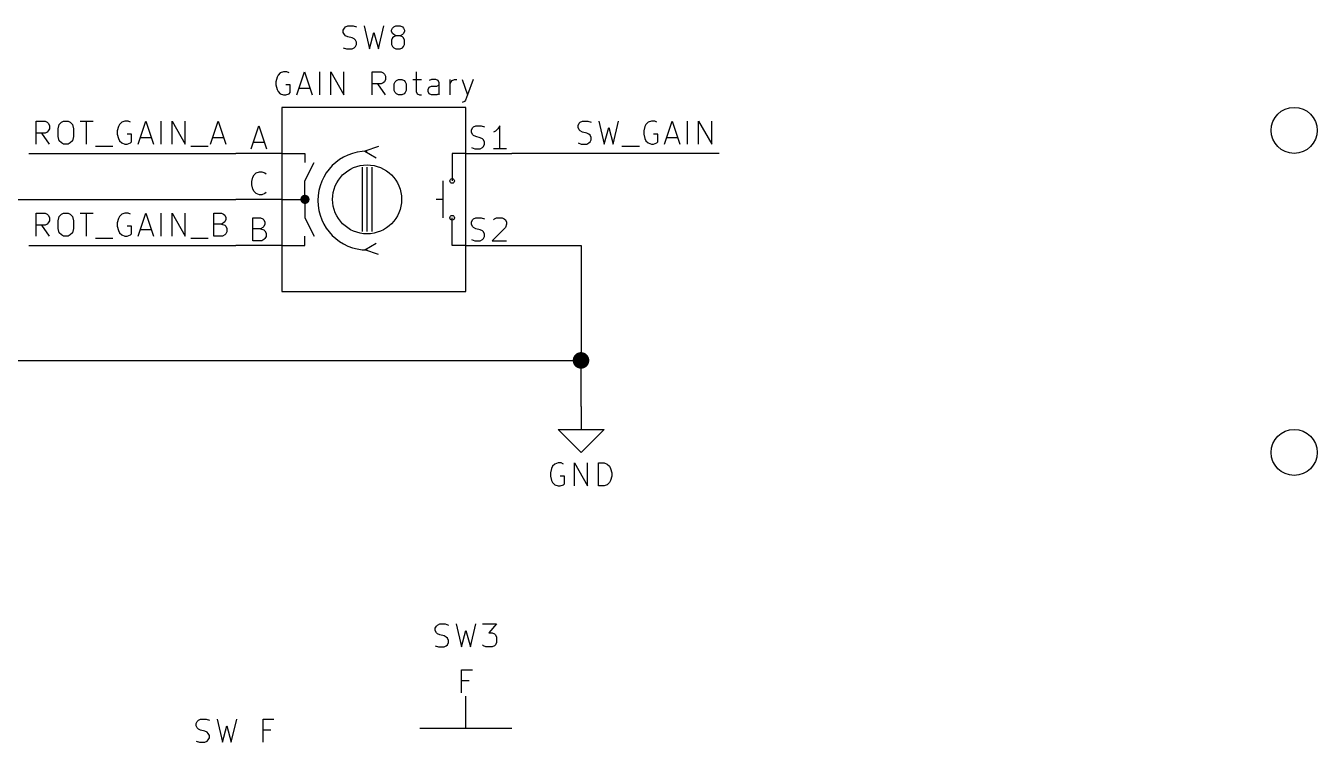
# Model space of a CAD drawing. Extents: x 0.4 to 11.3, y -7.9 to -0.4.
# Drawn here: x 5.243 to 8.05, y -6.13 to -4.573 of the extents above; entities that cross this region are included whole.
import ezdxf

# ---------------------------------------------------------------- set-up
doc = ezdxf.new("R2010")
doc.units = 0
doc.header["$MEASUREMENT"] = 0
for name, color, linetype in [('CYAN2', 4, 'CONTINUOUS'), ('GRAY1', 251, 'CONTINUOUS'), ('GREEN3', 91, 'CONTINUOUS'), ('LYELLOW', 51, 'CONTINUOUS'), ('RED2', 1, 'CONTINUOUS'), ('RED3', 11, 'CONTINUOUS')]:
    doc.layers.add(name, color=color, linetype=linetype)

msp = doc.modelspace()

# ---------------------------------------------------------------- linework, layer by layer
at = {"layer": 'CYAN2', "linetype": 'CONTINUOUS'}
for p, q in [((5.93809, -4.57519), (5.94286, -4.5728)), ((5.94286, -4.5728), (5.95476, -4.5728)), ((5.95476, -4.5728), (5.96191, -4.57519)), ((5.97857, -4.5728), (5.99048, -4.6228)), ((6.00952, -4.6228), (6.02143, -4.5728)), ((6.04285, -4.57519), (6.04762, -4.5728)), ((6.04762, -4.5728), (6.05714, -4.5728)), ((6.05714, -4.5728), (6.0619, -4.57519)), ((5.93333, -4.58233), (5.93571, -4.57757)), ((5.93333, -4.58709), (5.93333, -4.58233)), ((5.93571, -4.59185), (5.93333, -4.58709)), ((5.93571, -4.57757), (5.93809, -4.57519)), ((5.93809, -4.59423), (5.93571, -4.59185)), ((5.94286, -4.59661), (5.93809, -4.59423)), ((5.95238, -4.599), (5.94286, -4.59661)), ((5.95714, -4.60137), (5.95238, -4.599)), ((5.95952, -4.60376), (5.95714, -4.60137)), ((5.99048, -4.6228), (6, -4.58709)), ((6, -4.58709), (6.00952, -4.6228)), ((6.03809, -4.58233), (6.04047, -4.57757)), ((6.03809, -4.58471), (6.03809, -4.58233)), ((6.04047, -4.58947), (6.03809, -4.58471)), ((6.04047, -4.599), (6.03809, -4.60376)), ((6.04047, -4.57757), (6.04285, -4.57519)), ((6.04285, -4.59185), (6.04047, -4.58947)), ((6.04285, -4.59661), (6.04047, -4.599)), ((6.04762, -4.59423), (6.04285, -4.59185)), ((6.04762, -4.59423), (6.04285, -4.59661)), ((6.05714, -4.59423), (6.04762, -4.59423)), ((6.0619, -4.59185), (6.05714, -4.59423)), ((6.0619, -4.59661), (6.05714, -4.59423)), ((6.0619, -4.57519), (6.06428, -4.57757)), ((6.06428, -4.58947), (6.0619, -4.59185)), ((6.06428, -4.599), (6.0619, -4.59661)), ((6.06428, -4.57757), (6.06667, -4.58233)), ((6.06667, -4.58471), (6.06428, -4.58947)), ((6.06667, -4.60376), (6.06428, -4.599)), ((6.06667, -4.58233), (6.06667, -4.58471)), ((5.93333, -4.62043), (5.94048, -4.6228)), ((5.94048, -4.6228), (5.95238, -4.6228)), ((5.95238, -4.6228), (5.95714, -4.62043)), ((5.95714, -4.62043), (5.95952, -4.61804)), ((5.96191, -4.60852), (5.95952, -4.60376)), ((5.95952, -4.61804), (5.96191, -4.61328)), ((5.96191, -4.61328), (5.96191, -4.60852)), ((6.03809, -4.60376), (6.03809, -4.61328)), ((6.03809, -4.61328), (6.04047, -4.61804)), ((6.04047, -4.61804), (6.04285, -4.62043)), ((6.04285, -4.62043), (6.04762, -4.6228)), ((6.04762, -4.6228), (6.05714, -4.6228)), ((6.05714, -4.6228), (6.0619, -4.62043)), ((6.0619, -4.62043), (6.06428, -4.61804)), ((6.06428, -4.61804), (6.06667, -4.61328)), ((6.06667, -4.61328), (6.06667, -4.60376)), ((5.78928, -4.68471), (5.78691, -4.69423)), ((5.79167, -4.67995), (5.78928, -4.68471)), ((5.79643, -4.67519), (5.79167, -4.67995)), ((5.80357, -4.6728), (5.79643, -4.67519)), ((5.81071, -4.6728), (5.80357, -4.6728)), ((5.81548, -4.67519), (5.81071, -4.6728)), ((5.83214, -4.7228), (5.84881, -4.6728)), ((5.84881, -4.6728), (5.86548, -4.7228)), ((5.88214, -4.7228), (5.88214, -4.6728)), ((5.90595, -4.7228), (5.90595, -4.6728)), ((5.90595, -4.6728), (5.93452, -4.7228)), ((5.93452, -4.7228), (5.93452, -4.6728)), ((5.99643, -4.7228), (5.99643, -4.6728)), ((5.99643, -4.6728), (6.01548, -4.6728)), ((6.01548, -4.6728), (6.02024, -4.67519)), ((6.02024, -4.67519), (6.02262, -4.67757)), ((6.02262, -4.67757), (6.025, -4.68233)), ((6.025, -4.68233), (6.025, -4.68947)), ((6.09167, -4.6728), (6.09167, -4.71566)), ((5.78691, -4.69423), (5.78691, -4.70137)), ((5.78691, -4.70137), (5.78928, -4.7109)), ((5.78928, -4.7109), (5.79167, -4.71566)), ((5.81785, -4.70137), (5.80833, -4.70137)), ((5.81785, -4.71804), (5.81785, -4.70137)), ((5.83691, -4.70852), (5.86071, -4.70852)), ((6.01548, -4.699), (5.99643, -4.699)), ((6.025, -4.7228), (6.00833, -4.699)), ((6.02024, -4.69661), (6.01548, -4.699)), ((6.02262, -4.69423), (6.02024, -4.69661)), ((6.025, -4.68947), (6.02262, -4.69423)), ((6.04405, -4.699), (6.04643, -4.69423)), ((6.04405, -4.71328), (6.04405, -4.699)), ((6.04643, -4.71804), (6.04405, -4.71328)), ((6.04643, -4.69423), (6.04881, -4.69185)), ((6.04881, -4.69185), (6.05357, -4.68947)), ((6.05357, -4.68947), (6.06072, -4.68947)), ((6.06072, -4.68947), (6.06548, -4.69185)), ((6.06548, -4.69185), (6.06786, -4.69423)), ((6.06786, -4.69423), (6.07024, -4.699)), ((6.07024, -4.71328), (6.06786, -4.71804)), ((6.07024, -4.699), (6.07024, -4.71328)), ((6.08452, -4.68947), (6.10357, -4.68947)), ((6.11786, -4.7109), (6.12024, -4.70614)), ((6.11786, -4.71566), (6.11786, -4.7109)), ((6.125, -4.68947), (6.12024, -4.69185)), ((6.12024, -4.70614), (6.125, -4.70376)), ((6.13452, -4.68947), (6.125, -4.68947)), ((6.125, -4.70376), (6.13691, -4.70376)), ((6.13928, -4.69185), (6.13452, -4.68947)), ((6.13691, -4.70376), (6.14167, -4.70137)), ((6.14167, -4.69661), (6.13928, -4.69185)), ((6.14167, -4.7228), (6.14167, -4.69661)), ((6.16547, -4.7228), (6.16547, -4.68947)), ((6.16547, -4.699), (6.16785, -4.69423)), ((6.16785, -4.69423), (6.17024, -4.69185)), ((6.17024, -4.69185), (6.175, -4.68947)), ((6.175, -4.68947), (6.17976, -4.68947)), ((6.19167, -4.68947), (6.20357, -4.7228)), ((6.21547, -4.68947), (6.20357, -4.7228)), ((5.79167, -4.71566), (5.79643, -4.72043)), ((5.79643, -4.72043), (5.80357, -4.7228)), ((5.80357, -4.7228), (5.80833, -4.7228)), ((5.80833, -4.7228), (5.81548, -4.72043)), ((5.81548, -4.72043), (5.81785, -4.71804)), ((6.04881, -4.72043), (6.04643, -4.71804)), ((6.05357, -4.7228), (6.04881, -4.72043)), ((6.06072, -4.7228), (6.05357, -4.7228)), ((6.06548, -4.72043), (6.06072, -4.7228)), ((6.06786, -4.71804), (6.06548, -4.72043)), ((6.09167, -4.71566), (6.09405, -4.72043)), ((6.09405, -4.72043), (6.09881, -4.7228)), ((6.09881, -4.7228), (6.10357, -4.7228)), ((6.12024, -4.72043), (6.11786, -4.71566)), ((6.125, -4.7228), (6.12024, -4.72043)), ((6.13691, -4.7228), (6.125, -4.7228)), ((6.14167, -4.72043), (6.13691, -4.7228)), ((6.19643, -4.73709), (6.19167, -4.73947)), ((6.19881, -4.73471), (6.19643, -4.73709)), ((6.20357, -4.7228), (6.19881, -4.73471)), ((6.39286, -5.52519), (6.38809, -5.52995)), ((6.4, -5.5228), (6.39286, -5.52519)), ((6.40714, -5.5228), (6.4, -5.5228)), ((6.41191, -5.52519), (6.40714, -5.5228)), ((6.43571, -5.5728), (6.43571, -5.5228)), ((6.43571, -5.5228), (6.46428, -5.5728)), ((6.46428, -5.5728), (6.46428, -5.5228)), ((6.48809, -5.5728), (6.48809, -5.5228)), ((6.48809, -5.5228), (6.5, -5.5228)), ((6.5, -5.5228), (6.50714, -5.52519)), ((6.50714, -5.52519), (6.51191, -5.52995)), ((6.38571, -5.53471), (6.38333, -5.54423)), ((6.38333, -5.54423), (6.38333, -5.55137)), ((6.38333, -5.55137), (6.38571, -5.5609)), ((6.38809, -5.52995), (6.38571, -5.53471)), ((6.41428, -5.55137), (6.40476, -5.55137)), ((6.41428, -5.56804), (6.41428, -5.55137)), ((6.51191, -5.52995), (6.51429, -5.53471)), ((6.51429, -5.53471), (6.51667, -5.54423)), ((6.51667, -5.55137), (6.51429, -5.5609)), ((6.51667, -5.54423), (6.51667, -5.55137)), ((6.38571, -5.5609), (6.38809, -5.56566)), ((6.38809, -5.56566), (6.39286, -5.57043)), ((6.39286, -5.57043), (6.4, -5.5728)), ((6.4, -5.5728), (6.40476, -5.5728)), ((6.40476, -5.5728), (6.41191, -5.57043)), ((6.41191, -5.57043), (6.41428, -5.56804)), ((6.5, -5.5728), (6.48809, -5.5728)), ((6.50714, -5.57043), (6.5, -5.5728)), ((6.51191, -5.56566), (6.50714, -5.57043)), ((6.51429, -5.5609), (6.51191, -5.56566)), ((6.13333, -5.88233), (6.13571, -5.87757)), ((6.13333, -5.88709), (6.13333, -5.88233)), ((6.13571, -5.89185), (6.13333, -5.88709)), ((6.13571, -5.87757), (6.13809, -5.87519)), ((6.13809, -5.89423), (6.13571, -5.89185)), ((6.13809, -5.87519), (6.14286, -5.8728)), ((6.14286, -5.8728), (6.15476, -5.8728)), ((6.15476, -5.8728), (6.16191, -5.87519)), ((6.17857, -5.8728), (6.19048, -5.9228)), ((6.19048, -5.9228), (6.2, -5.88709)), ((6.2, -5.88709), (6.20952, -5.9228)), ((6.20952, -5.9228), (6.22143, -5.8728)), ((6.23571, -5.8728), (6.26667, -5.8728)), ((6.26667, -5.8728), (6.25, -5.89185)), ((6.25, -5.89185), (6.25714, -5.89185)), ((6.25714, -5.89185), (6.2619, -5.89423)), ((6.13333, -5.92043), (6.14048, -5.9228)), ((6.14286, -5.89661), (6.13809, -5.89423)), ((6.15238, -5.899), (6.14286, -5.89661)), ((6.15714, -5.90137), (6.15238, -5.899)), ((6.15238, -5.9228), (6.15714, -5.92043)), ((6.15952, -5.90376), (6.15714, -5.90137)), ((6.15714, -5.92043), (6.15952, -5.91804)), ((6.16191, -5.90852), (6.15952, -5.90376)), ((6.15952, -5.91804), (6.16191, -5.91328)), ((6.16191, -5.91328), (6.16191, -5.90852)), ((6.23809, -5.92043), (6.23571, -5.91804)), ((6.24285, -5.9228), (6.23809, -5.92043)), ((6.2619, -5.92043), (6.25714, -5.9228)), ((6.2619, -5.89423), (6.26428, -5.89661)), ((6.26428, -5.91804), (6.2619, -5.92043)), ((6.26428, -5.89661), (6.26667, -5.90137)), ((6.26667, -5.91328), (6.26428, -5.91804)), ((6.26667, -5.90137), (6.26667, -5.91328)), ((6.14048, -5.9228), (6.15238, -5.9228)), ((6.25714, -5.9228), (6.24285, -5.9228)), ((6.19047, -6.0228), (6.19047, -5.9728)), ((6.19047, -5.9728), (6.21428, -5.9728)), ((6.20714, -5.99661), (6.19047, -5.99661))]:
    msp.add_line(p, q, dxfattribs=at)
at = {"layer": 'GRAY1', "linetype": 'CONTINUOUS'}
for p, q in [((5.26601, -4.8298), (5.26601, -4.7798)), ((5.26601, -4.7798), (5.28506, -4.7798)), ((5.28506, -4.7798), (5.28982, -4.78218)), ((5.28982, -4.78218), (5.2922, -4.78456)), ((5.2922, -4.78456), (5.29458, -4.78932)), ((5.29458, -4.79647), (5.2922, -4.80123)), ((5.29458, -4.78932), (5.29458, -4.79647)), ((5.31363, -4.79647), (5.31601, -4.78694)), ((5.31363, -4.81313), (5.31363, -4.79647)), ((5.31601, -4.78694), (5.32078, -4.78218)), ((5.32078, -4.78218), (5.32554, -4.7798)), ((5.32554, -4.7798), (5.33506, -4.7798)), ((5.33506, -4.7798), (5.33982, -4.78218)), ((5.33982, -4.78218), (5.34458, -4.78694)), ((5.34458, -4.78694), (5.34696, -4.79647)), ((5.34696, -4.79647), (5.34696, -4.81313)), ((5.36125, -4.7798), (5.38982, -4.7798)), ((5.37554, -4.8298), (5.37554, -4.7798)), ((5.44458, -4.7917), (5.4422, -4.80123)), ((5.44696, -4.78694), (5.44458, -4.7917)), ((5.45173, -4.78218), (5.44696, -4.78694)), ((5.45887, -4.7798), (5.45173, -4.78218)), ((5.46601, -4.7798), (5.45887, -4.7798)), ((5.47078, -4.78218), (5.46601, -4.7798)), ((5.48744, -4.8298), (5.50411, -4.7798)), ((5.50411, -4.7798), (5.52078, -4.8298)), ((5.53744, -4.8298), (5.53744, -4.7798)), ((5.56125, -4.8298), (5.56125, -4.7798)), ((5.56125, -4.7798), (5.58982, -4.8298)), ((5.58982, -4.8298), (5.58982, -4.7798)), ((5.64459, -4.8298), (5.66125, -4.7798)), ((5.66125, -4.7798), (5.67792, -4.8298)), ((6.44351, -4.78932), (6.44589, -4.78456)), ((6.44351, -4.79409), (6.44351, -4.78932)), ((6.44589, -4.79885), (6.44351, -4.79409)), ((6.44589, -4.78456), (6.44827, -4.78218)), ((6.44827, -4.80123), (6.44589, -4.79885)), ((6.44827, -4.78218), (6.45303, -4.7798)), ((6.45303, -4.7798), (6.46493, -4.7798)), ((6.46493, -4.7798), (6.47208, -4.78218)), ((6.48874, -4.7798), (6.50065, -4.8298)), ((6.50065, -4.8298), (6.51017, -4.79409)), ((6.51017, -4.79409), (6.5197, -4.8298)), ((6.5197, -4.8298), (6.5316, -4.7798)), ((6.58874, -4.7917), (6.58636, -4.80123)), ((6.59112, -4.78694), (6.58874, -4.7917)), ((6.59589, -4.78218), (6.59112, -4.78694)), ((6.60303, -4.7798), (6.59589, -4.78218)), ((6.61017, -4.7798), (6.60303, -4.7798)), ((6.61493, -4.78218), (6.61017, -4.7798)), ((6.6316, -4.8298), (6.64826, -4.7798)), ((6.64826, -4.7798), (6.66493, -4.8298)), ((6.6816, -4.8298), (6.6816, -4.7798)), ((6.70541, -4.8298), (6.70541, -4.7798)), ((6.70541, -4.7798), (6.73398, -4.8298)), ((6.73398, -4.8298), (6.73398, -4.7798)), ((5.28506, -4.80599), (5.26601, -4.80599)), ((5.29458, -4.8298), (5.27792, -4.80599)), ((5.28982, -4.80361), (5.28506, -4.80599)), ((5.2922, -4.80123), (5.28982, -4.80361)), ((5.31601, -4.82266), (5.31363, -4.81313)), ((5.32078, -4.82742), (5.31601, -4.82266)), ((5.32554, -4.8298), (5.32078, -4.82742)), ((5.33982, -4.82742), (5.33506, -4.8298)), ((5.34458, -4.82266), (5.33982, -4.82742)), ((5.34696, -4.81313), (5.34458, -4.82266)), ((5.4422, -4.80123), (5.4422, -4.80837)), ((5.4422, -4.80837), (5.44458, -4.81789)), ((5.44458, -4.81789), (5.44696, -4.82266)), ((5.44696, -4.82266), (5.45173, -4.82742)), ((5.45173, -4.82742), (5.45887, -4.8298)), ((5.47315, -4.80837), (5.46363, -4.80837)), ((5.46363, -4.8298), (5.47078, -4.82742)), ((5.47078, -4.82742), (5.47315, -4.82504)), ((5.47315, -4.82504), (5.47315, -4.80837)), ((5.4922, -4.81552), (5.51601, -4.81552)), ((5.64935, -4.81552), (5.67316, -4.81552)), ((6.44351, -4.82742), (6.45065, -4.8298)), ((6.45303, -4.80361), (6.44827, -4.80123)), ((6.46256, -4.80599), (6.45303, -4.80361)), ((6.46731, -4.80837), (6.46256, -4.80599)), ((6.46256, -4.8298), (6.46731, -4.82742)), ((6.4697, -4.81075), (6.46731, -4.80837)), ((6.46731, -4.82742), (6.4697, -4.82504)), ((6.47208, -4.81552), (6.4697, -4.81075)), ((6.4697, -4.82504), (6.47208, -4.82028)), ((6.47208, -4.82028), (6.47208, -4.81552)), ((6.58636, -4.80123), (6.58636, -4.80837)), ((6.58636, -4.80837), (6.58874, -4.81789)), ((6.58874, -4.81789), (6.59112, -4.82266)), ((6.59112, -4.82266), (6.59589, -4.82742)), ((6.59589, -4.82742), (6.60303, -4.8298)), ((6.61731, -4.80837), (6.60779, -4.80837)), ((6.60779, -4.8298), (6.61493, -4.82742)), ((6.61493, -4.82742), (6.61731, -4.82504)), ((6.61731, -4.82504), (6.61731, -4.80837)), ((6.63636, -4.81552), (6.66017, -4.81552)), ((5.33506, -4.8298), (5.32554, -4.8298)), ((5.39459, -4.83456), (5.43268, -4.83456)), ((5.45887, -4.8298), (5.46363, -4.8298)), ((5.60173, -4.83456), (5.63983, -4.83456)), ((6.45065, -4.8298), (6.46256, -4.8298)), ((6.53874, -4.83456), (6.57684, -4.83456)), ((6.60303, -4.8298), (6.60779, -4.8298)), ((5.26601, -5.0298), (5.26601, -4.9798)), ((5.26601, -4.9798), (5.28506, -4.9798)), ((5.28506, -4.9798), (5.28982, -4.98218)), ((5.28982, -4.98218), (5.2922, -4.98456)), ((5.2922, -4.98456), (5.29458, -4.98932)), ((5.29458, -4.98932), (5.29458, -4.99647)), ((5.31363, -4.99647), (5.31601, -4.98694)), ((5.31601, -4.98694), (5.32078, -4.98218)), ((5.32078, -4.98218), (5.32554, -4.9798)), ((5.32554, -4.9798), (5.33506, -4.9798)), ((5.33506, -4.9798), (5.33982, -4.98218)), ((5.33982, -4.98218), (5.34458, -4.98694)), ((5.34458, -4.98694), (5.34696, -4.99647)), ((5.36125, -4.9798), (5.38982, -4.9798)), ((5.37554, -5.0298), (5.37554, -4.9798)), ((5.44458, -4.9917), (5.4422, -5.00123)), ((5.44696, -4.98694), (5.44458, -4.9917)), ((5.45173, -4.98218), (5.44696, -4.98694)), ((5.45887, -4.9798), (5.45173, -4.98218)), ((5.46601, -4.9798), (5.45887, -4.9798)), ((5.47078, -4.98218), (5.46601, -4.9798)), ((5.48744, -5.0298), (5.50411, -4.9798)), ((5.50411, -4.9798), (5.52078, -5.0298)), ((5.53744, -5.0298), (5.53744, -4.9798)), ((5.56125, -5.0298), (5.56125, -4.9798)), ((5.56125, -4.9798), (5.58982, -5.0298)), ((5.58982, -5.0298), (5.58982, -4.9798)), ((5.65173, -5.0298), (5.65173, -4.9798)), ((5.65173, -4.9798), (5.6684, -4.9798)), ((5.6684, -4.9798), (5.67316, -4.98218)), ((5.67316, -4.98218), (5.67554, -4.98456)), ((5.67554, -4.98456), (5.67792, -4.98932)), ((5.67792, -4.99409), (5.67554, -4.99885)), ((5.67792, -4.98932), (5.67792, -4.99409)), ((5.28506, -5.00599), (5.26601, -5.00599)), ((5.29458, -5.0298), (5.27792, -5.00599)), ((5.28982, -5.00361), (5.28506, -5.00599)), ((5.2922, -5.00123), (5.28982, -5.00361)), ((5.29458, -4.99647), (5.2922, -5.00123)), ((5.31363, -5.01313), (5.31363, -4.99647)), ((5.31601, -5.02266), (5.31363, -5.01313)), ((5.32078, -5.02742), (5.31601, -5.02266)), ((5.34458, -5.02266), (5.33982, -5.02742)), ((5.34696, -5.01313), (5.34458, -5.02266)), ((5.34696, -4.99647), (5.34696, -5.01313)), ((5.4422, -5.00123), (5.4422, -5.00837)), ((5.4422, -5.00837), (5.44458, -5.01789)), ((5.44458, -5.01789), (5.44696, -5.02266)), ((5.44696, -5.02266), (5.45173, -5.02742)), ((5.47315, -5.00837), (5.46363, -5.00837)), ((5.47315, -5.02504), (5.47315, -5.00837)), ((5.4922, -5.01552), (5.51601, -5.01552)), ((5.6684, -5.00361), (5.65173, -5.00361)), ((5.67316, -5.00123), (5.6684, -5.00361)), ((5.6684, -5.00361), (5.67554, -5.00599)), ((5.67554, -4.99885), (5.67316, -5.00123)), ((5.67554, -5.00599), (5.67792, -5.00837)), ((5.67792, -5.00837), (5.6803, -5.01313)), ((5.6803, -5.02028), (5.67792, -5.02504)), ((5.6803, -5.01313), (5.6803, -5.02028)), ((5.32554, -5.0298), (5.32078, -5.02742)), ((5.33506, -5.0298), (5.32554, -5.0298)), ((5.33982, -5.02742), (5.33506, -5.0298)), ((5.39459, -5.03456), (5.43268, -5.03456)), ((5.45173, -5.02742), (5.45887, -5.0298)), ((5.45887, -5.0298), (5.46363, -5.0298)), ((5.46363, -5.0298), (5.47078, -5.02742)), ((5.47078, -5.02742), (5.47315, -5.02504)), ((5.60173, -5.03456), (5.63983, -5.03456)), ((5.67078, -5.0298), (5.65173, -5.0298)), ((5.67554, -5.02742), (5.67078, -5.0298)), ((5.67792, -5.02504), (5.67554, -5.02742)), ((5.61363, -6.08932), (5.61601, -6.08456)), ((5.61363, -6.09409), (5.61363, -6.08932)), ((5.61601, -6.08456), (5.61839, -6.08218)), ((5.61839, -6.08218), (5.62316, -6.0798)), ((5.62316, -6.0798), (5.63506, -6.0798)), ((5.63506, -6.0798), (5.6422, -6.08218)), ((5.65887, -6.0798), (5.67078, -6.1298)), ((5.68982, -6.1298), (5.70173, -6.0798)), ((5.75887, -6.1298), (5.75887, -6.0798)), ((5.75887, -6.0798), (5.78268, -6.0798)), ((5.61601, -6.09885), (5.61363, -6.09409)), ((5.61839, -6.10123), (5.61601, -6.09885)), ((5.62316, -6.10361), (5.61839, -6.10123)), ((5.63268, -6.10599), (5.62316, -6.10361)), ((5.63744, -6.10837), (5.63268, -6.10599)), ((5.63982, -6.11075), (5.63744, -6.10837)), ((5.6422, -6.11552), (5.63982, -6.11075)), ((5.6422, -6.12028), (5.6422, -6.11552)), ((5.67078, -6.1298), (5.6803, -6.09409)), ((5.6803, -6.09409), (5.68982, -6.1298)), ((5.77554, -6.10361), (5.75887, -6.10361)), ((5.61363, -6.12742), (5.62078, -6.1298)), ((5.62078, -6.1298), (5.63268, -6.1298)), ((5.63268, -6.1298), (5.63744, -6.12742)), ((5.63744, -6.12742), (5.63982, -6.12504)), ((5.63982, -6.12504), (5.6422, -6.12028))]:
    msp.add_line(p, q, dxfattribs=at)
at = {"layer": 'GREEN3', "linetype": 'CONTINUOUS'}
for p, q in [((5.25, -4.85), (5.7, -4.85)), ((6.75, -4.85), (6.3, -4.85)), ((5.15, -4.95), (5.7, -4.95)), ((5.25, -5.05), (5.7, -5.05)), ((6.3, -5.05), (6.45, -5.05)), ((6.45, -5.05), (6.45, -5.3)), ((5.2, -5.3), (6.45, -5.3)), ((6.45, -5.4), (6.45, -5.3))]:
    msp.add_line(p, q, dxfattribs=at)
at = {"layer": 'GREEN3', "const_width": 0.018}
msp.add_lwpolyline([(6.441, -5.3, 1), (6.459, -5.3, 1)], format="xyb", close=True, dxfattribs=at)
at = {"layer": 'LYELLOW', "linetype": 'CONTINUOUS'}
for p, q in [((5.8, -4.75), (5.8, -5.15)), ((6.2, -4.75), (5.8, -4.75)), ((6.2, -5.15), (6.2, -4.75)), ((5.8, -5.15), (6.2, -5.15))]:
    msp.add_line(p, q, dxfattribs=at)
at = {"layer": 'RED2', "linetype": 'CONTINUOUS'}
for p, q in [((5.8, -4.75), (5.8, -5.15)), ((6.2, -4.75), (5.8, -4.75)), ((6.2, -5.15), (6.2, -4.75)), ((5.8, -4.85), (5.7, -4.85)), ((5.8, -4.85), (5.85, -4.85)), ((5.85, -4.85), (5.85, -4.87)), ((6.01, -4.835), (5.98, -4.845)), ((5.98, -4.845), (6.005, -4.86)), ((6.2, -4.85), (6.17, -4.85)), ((6.17, -4.85), (6.17, -4.91)), ((6.2, -4.85), (6.3, -4.85)), ((5.85, -4.91), (5.87, -4.87)), ((5.975, -5.02), (5.975, -4.88)), ((5.985, -5.02), (5.985, -4.88)), ((5.995, -4.88), (5.995, -5.02)), ((5.85, -4.95), (5.85, -4.91)), ((6.15, -4.91), (6.15, -4.99)), ((5.8, -4.95), (5.7, -4.95)), ((5.8, -4.95), (5.85, -4.95)), ((5.83, -4.95), (5.85, -4.95)), ((5.85, -4.95), (5.85, -4.99)), ((6.15, -4.95), (6.135, -4.95)), ((5.85, -4.99), (5.87, -5.03)), ((6.17, -5.05), (6.17, -4.99)), ((5.8, -5.05), (5.7, -5.05)), ((5.8, -5.05), (5.85, -5.05)), ((5.85, -5.05), (5.85, -5.03)), ((5.98, -5.06), (6.005, -5.045)), ((6.2, -5.05), (6.17, -5.05)), ((6.2, -5.05), (6.3, -5.05)), ((6.01, -5.07), (5.98, -5.06)), ((5.8, -5.15), (6.2, -5.15)), ((6.45, -5.4), (6.45, -5.45)), ((6.45, -5.5), (6.4, -5.45)), ((6.4, -5.45), (6.45, -5.45)), ((6.45, -5.45), (6.5, -5.45)), ((6.5, -5.45), (6.45, -5.5)), ((6.2, -6.1), (6.2, -6.03)), ((6.3, -6.1), (6.1, -6.1))]:
    msp.add_line(p, q, dxfattribs=at)
at = {"layer": 'RED2', "const_width": 0.01}
msp.add_lwpolyline([(5.845, -4.95, 1), (5.855, -4.95, 1)], format="xyb", close=True, dxfattribs=at)
at = {"layer": 'RED2'}
for centre, radius in [((8, -4.8), 0.05), ((5.985, -4.95), 0.075), ((6.17, -4.91), 0.005), ((6.17, -4.99), 0.005), ((8, -5.5), 0.05)]:
    msp.add_circle(centre, radius, dxfattribs=at)
msp.add_arc((5.9855, -4.9525), 0.1075, -269.734, -90.2665, dxfattribs=at)
at = {"layer": 'RED3', "linetype": 'CONTINUOUS'}
for p, q in [((5.73333, -4.83988), (5.75, -4.78988)), ((5.75, -4.78988), (5.76667, -4.83988)), ((6.21191, -4.7994), (6.21428, -4.79464)), ((6.21428, -4.79464), (6.21667, -4.79226)), ((6.21667, -4.79226), (6.22143, -4.78988)), ((6.22143, -4.78988), (6.23333, -4.78988)), ((6.23333, -4.78988), (6.24048, -4.79226)), ((6.26905, -4.79702), (6.26428, -4.80178)), ((6.27381, -4.78988), (6.26905, -4.79702)), ((6.27381, -4.83988), (6.27381, -4.78988)), ((5.73809, -4.82559), (5.7619, -4.82559)), ((6.21191, -4.80417), (6.21191, -4.7994)), ((6.21428, -4.80893), (6.21191, -4.80417)), ((6.21667, -4.81131), (6.21428, -4.80893)), ((6.22143, -4.81369), (6.21667, -4.81131)), ((6.23095, -4.81607), (6.22143, -4.81369)), ((6.23571, -4.81845), (6.23095, -4.81607)), ((6.23809, -4.82083), (6.23571, -4.81845)), ((6.24048, -4.82559), (6.23809, -4.82083)), ((6.24048, -4.83035), (6.24048, -4.82559)), ((6.26428, -4.80178), (6.25952, -4.80417)), ((6.21191, -4.8375), (6.21905, -4.83988)), ((6.21905, -4.83988), (6.23095, -4.83988)), ((6.23095, -4.83988), (6.23571, -4.8375)), ((6.23571, -4.8375), (6.23809, -4.83512)), ((6.23809, -4.83512), (6.24048, -4.83035)), ((6.28809, -4.83988), (6.25952, -4.83988)), ((5.73452, -4.91131), (5.7369, -4.90178)), ((5.73452, -4.91845), (5.73452, -4.91131)), ((5.7369, -4.90178), (5.73928, -4.89702)), ((5.73928, -4.89702), (5.74405, -4.89226)), ((5.74405, -4.89226), (5.75119, -4.88988)), ((5.75119, -4.88988), (5.75595, -4.88988)), ((5.75595, -4.88988), (5.76309, -4.89226)), ((5.76309, -4.89226), (5.76547, -4.89464)), ((5.7369, -4.92797), (5.73452, -4.91845)), ((5.73928, -4.93274), (5.7369, -4.92797)), ((5.74405, -4.9375), (5.73928, -4.93274)), ((5.75119, -4.93988), (5.74405, -4.9375)), ((5.76309, -4.9375), (5.75595, -4.93988)), ((5.76547, -4.93512), (5.76309, -4.9375)), ((5.75595, -4.93988), (5.75119, -4.93988)), ((5.7369, -5.03988), (5.7369, -4.98988)), ((5.7369, -4.98988), (5.75357, -4.98988)), ((5.75357, -4.98988), (5.75833, -4.99226)), ((5.75833, -4.99226), (5.76071, -4.99464)), ((5.76071, -4.99464), (5.76309, -4.9994)), ((6.21191, -4.9994), (6.21428, -4.99464)), ((6.21428, -4.99464), (6.21667, -4.99226)), ((6.21667, -4.99226), (6.22143, -4.98988)), ((6.22143, -4.98988), (6.23333, -4.98988)), ((6.23333, -4.98988), (6.24048, -4.99226)), ((6.25952, -4.99464), (6.2619, -4.99226)), ((6.2619, -4.99226), (6.26667, -4.98988)), ((6.26667, -4.98988), (6.27857, -4.98988)), ((6.27857, -4.98988), (6.28333, -4.99226)), ((6.28333, -4.99226), (6.28571, -4.99464)), ((6.28571, -4.99464), (6.28809, -4.9994)), ((5.75357, -5.01369), (5.7369, -5.01369)), ((5.75833, -5.01131), (5.75357, -5.01369)), ((5.75357, -5.01369), (5.76071, -5.01607)), ((5.76071, -5.00893), (5.75833, -5.01131)), ((5.76309, -5.00417), (5.76071, -5.00893)), ((5.76071, -5.01607), (5.76309, -5.01845)), ((5.76309, -4.9994), (5.76309, -5.00417)), ((5.76309, -5.01845), (5.76547, -5.02321)), ((5.76547, -5.02321), (5.76547, -5.03035)), ((6.21191, -5.00417), (6.21191, -4.9994)), ((6.21428, -5.00893), (6.21191, -5.00417)), ((6.21667, -5.01131), (6.21428, -5.00893)), ((6.22143, -5.01369), (6.21667, -5.01131)), ((6.23095, -5.01607), (6.22143, -5.01369)), ((6.23571, -5.01845), (6.23095, -5.01607)), ((6.23809, -5.02083), (6.23571, -5.01845)), ((6.24048, -5.02559), (6.23809, -5.02083)), ((6.28571, -5.01131), (6.25714, -5.03988)), ((6.28809, -5.00417), (6.28571, -5.01131)), ((6.28809, -4.9994), (6.28809, -5.00417)), ((5.75595, -5.03988), (5.7369, -5.03988)), ((5.76071, -5.0375), (5.75595, -5.03988)), ((5.76309, -5.03512), (5.76071, -5.0375)), ((5.76547, -5.03035), (5.76309, -5.03512)), ((6.21191, -5.0375), (6.21905, -5.03988)), ((6.21905, -5.03988), (6.23095, -5.03988)), ((6.23095, -5.03988), (6.23571, -5.0375)), ((6.23571, -5.0375), (6.23809, -5.03512)), ((6.23809, -5.03512), (6.24048, -5.03035)), ((6.24048, -5.03035), (6.24048, -5.02559)), ((6.25714, -5.03988), (6.28809, -5.03988))]:
    msp.add_line(p, q, dxfattribs=at)

doc.saveas('drawing.dxf')
